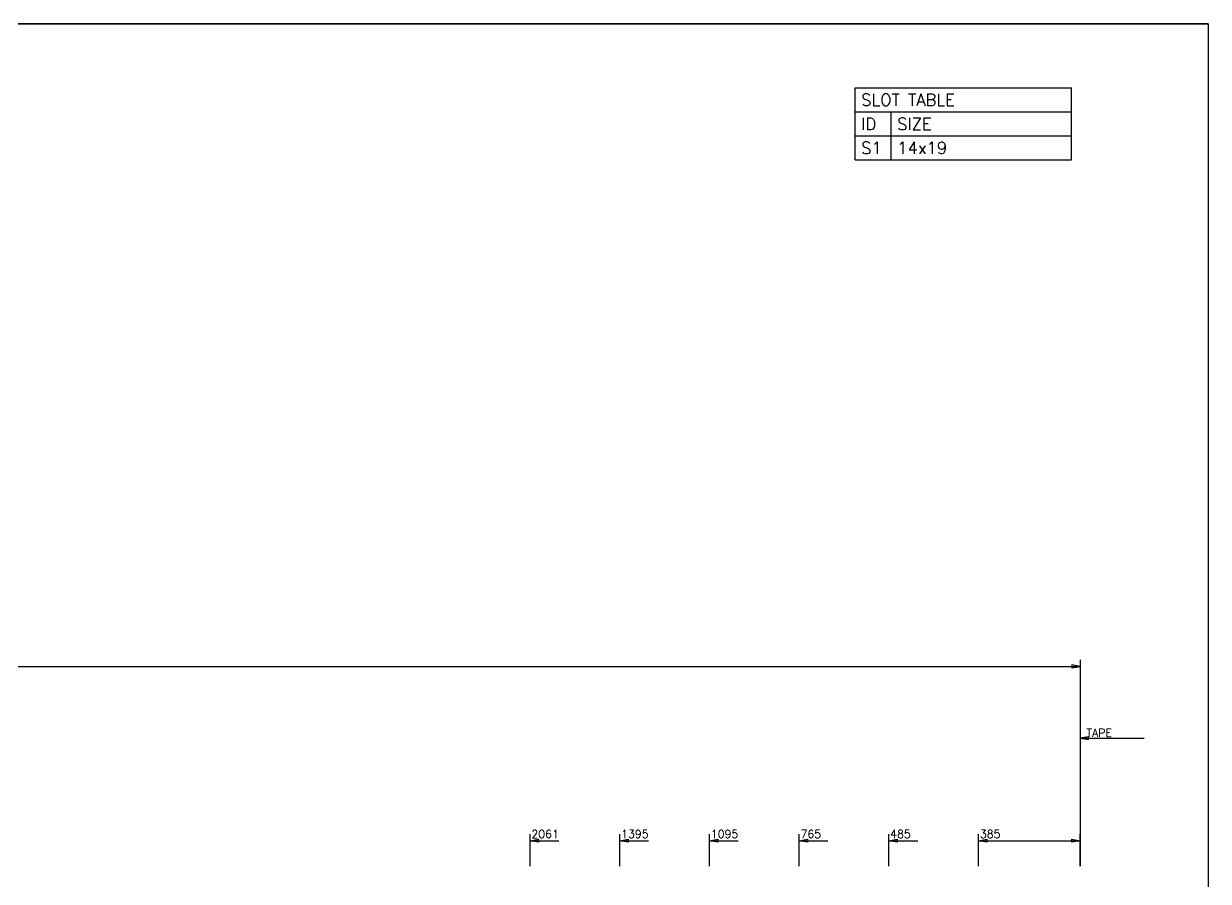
# Model space of a CAD drawing. Extents: x 0 to 428, y 0 to 297.
# Drawn here: x 185.2 to 420, y 127.1 to 297 of the extents above; entities that cross this region are included whole.
import ezdxf

# ---------------------------------------------------------------- set-up
doc = ezdxf.new("R2010")
doc.units = 0
doc.linetypes.add('CONTIN', pattern=[0])
doc.layers.get('0').update_dxf_attribs({"linetype": 'CONTIN'})
for name, color, linetype in [('1', 7, 'CONTIN'), ('11', 7, 'CONTIN'), ('2', 7, 'CONTIN'), ('22', 7, 'CONTIN')]:
    doc.layers.add(name, color=color, linetype=linetype)
doc.styles.add('SIMPLEX', font='SIMPLEX')

# ---------------------------------------------------------------- blocks, each defined once
blk = doc.blocks.new('CZEBORDR')
at = {"layer": '22'}
for p, q in [((0, 297), (420, 297)), ((420, 297), (420, 0))]:
    blk.add_line(p, q, dxfattribs=at)
blk = doc.blocks.new('LOGO')
at = {"linetype": 'CONTINUOUS'}
blk.add_line((0, 297), (-420, 297), dxfattribs=at)
at = {"layer": '22'}
blk.add_line((0, 297), (0, 0), dxfattribs=at)
blk = doc.blocks.new('CZESLOT')
for p, q in [((0, 6.35), (0, 9.525)), ((0, 9.525), (28.575, 9.525)), ((28.575, 6.35), (28.575, 9.525)), ((0, 3.175), (0, 6.35)), ((0, 6.35), (4.762, 6.35)), ((0, 6.35), (28.575, 6.35)), ((4.762, 3.175), (4.762, 6.35)), ((4.762, 3.175), (4.762, 6.35)), ((4.762, 6.35), (28.575, 6.35)), ((28.575, 3.175), (28.575, 6.35)), ((0, 0), (0, 3.175)), ((0, 3.175), (4.762, 3.175)), ((4.762, 0), (4.762, 3.175)), ((4.762, 0), (4.762, 3.175)), ((4.762, 3.175), (28.575, 3.175)), ((28.575, 0), (28.575, 3.175)), ((0, 0), (4.762, 0)), ((4.762, 0), (28.575, 0))]:
    blk.add_line(p, q)
at = {"style": 'SIMPLEX'}
for s, p in [('SLOT TABLE', (0.794, 7.144)), ('ID', (0.794, 3.969)), ('SIZE', (5.556, 3.969)), ('S1', (0.794, 0.794)), ('14x19', (5.556, 0.794))]:
    blk.add_text(s, height=1.587, dxfattribs=at).set_placement(p)
blk = doc.blocks.new('ARROW')
at = {"layer": '2'}
for p, q in [((0, 0), (-1.651, 0.275)), ((-1.651, 0.275), (-1.651, -0.275)), ((-1.651, -0.275), (0, 0))]:
    blk.add_line(p, q, dxfattribs=at)
blk = doc.blocks.new('CZEPIECE')
at = {"layer": '2'}
for p, q in [((394.6, 106.934), (394.6, 66.04)), ((50.8, 105.664), (394.6, 105.664)), ((394.6, 92.71), (394.6, 85.09)), ((394.6, 91.44), (407.3, 91.44)), ((285.553, 66.04), (285.553, 72.39)), ((285.553, 71.12), (291.268, 71.12)), ((303.333, 66.04), (303.333, 72.39)), ((303.333, 71.12), (309.048, 71.12)), ((321.113, 66.04), (321.113, 72.39)), ((321.113, 71.12), (326.828, 71.12)), ((338.893, 66.04), (338.893, 72.39)), ((338.893, 71.12), (344.608, 71.12)), ((356.673, 66.04), (356.673, 72.39)), ((356.673, 71.12), (362.388, 71.12)), ((374.453, 66.04), (374.453, 72.39)), ((374.453, 71.12), (380.168, 71.12)), ((380.168, 71.12), (394.6, 71.12)), ((394.6, 66.04), (394.6, 72.39))]:
    blk.add_line(p, q, dxfattribs=at)
at = {"rotation": 180}
blk.add_blockref('ARROW', (394.6, 91.44), dxfattribs=at)
at = {"layer": '1', "xscale": -1}
for p in [(285.553, 71.12), (303.333, 71.12), (321.113, 71.12), (338.893, 71.12), (356.673, 71.12), (374.453, 71.12)]:
    blk.add_blockref('ARROW', p, dxfattribs=at)
at = {"layer": '2'}
blk.add_blockref('ARROW', (394.6, 105.664), dxfattribs=at)
at = {"layer": '2', "xscale": -1, "rotation": 180}
blk.add_blockref('ARROW', (394.6, 71.12), dxfattribs=at)
at = {"layer": '11', "style": 'SIMPLEX'}
for s, p in [('2061', (285.818, 71.649)), ('1395', (303.598, 71.649)), ('1095', (321.378, 71.649)), ('765', (339.158, 71.649)), ('485', (356.938, 71.649)), ('385', (374.718, 71.649))]:
    blk.add_text(s, height=1.587, dxfattribs=at).set_placement(p)
at = {"layer": '2', "style": 'SIMPLEX'}
blk.add_text('TAPE', height=1.587, dxfattribs=at).set_placement((395.87, 91.694))

msp = doc.modelspace()

# ---------------------------------------------------------------- block references
at = {"xscale": 1.5, "yscale": 1.5, "zscale": 1.5}
msp.add_blockref('CZESLOT', (350, 270), dxfattribs=at)
msp.add_blockref('CZEPIECE', (0, 64))
at = {"layer": '1'}
msp.add_blockref('CZEBORDR', (0, 0), dxfattribs=at)
at = {"layer": '2'}
msp.add_blockref('LOGO', (420, 0), dxfattribs=at)

doc.saveas('drawing.dxf')
